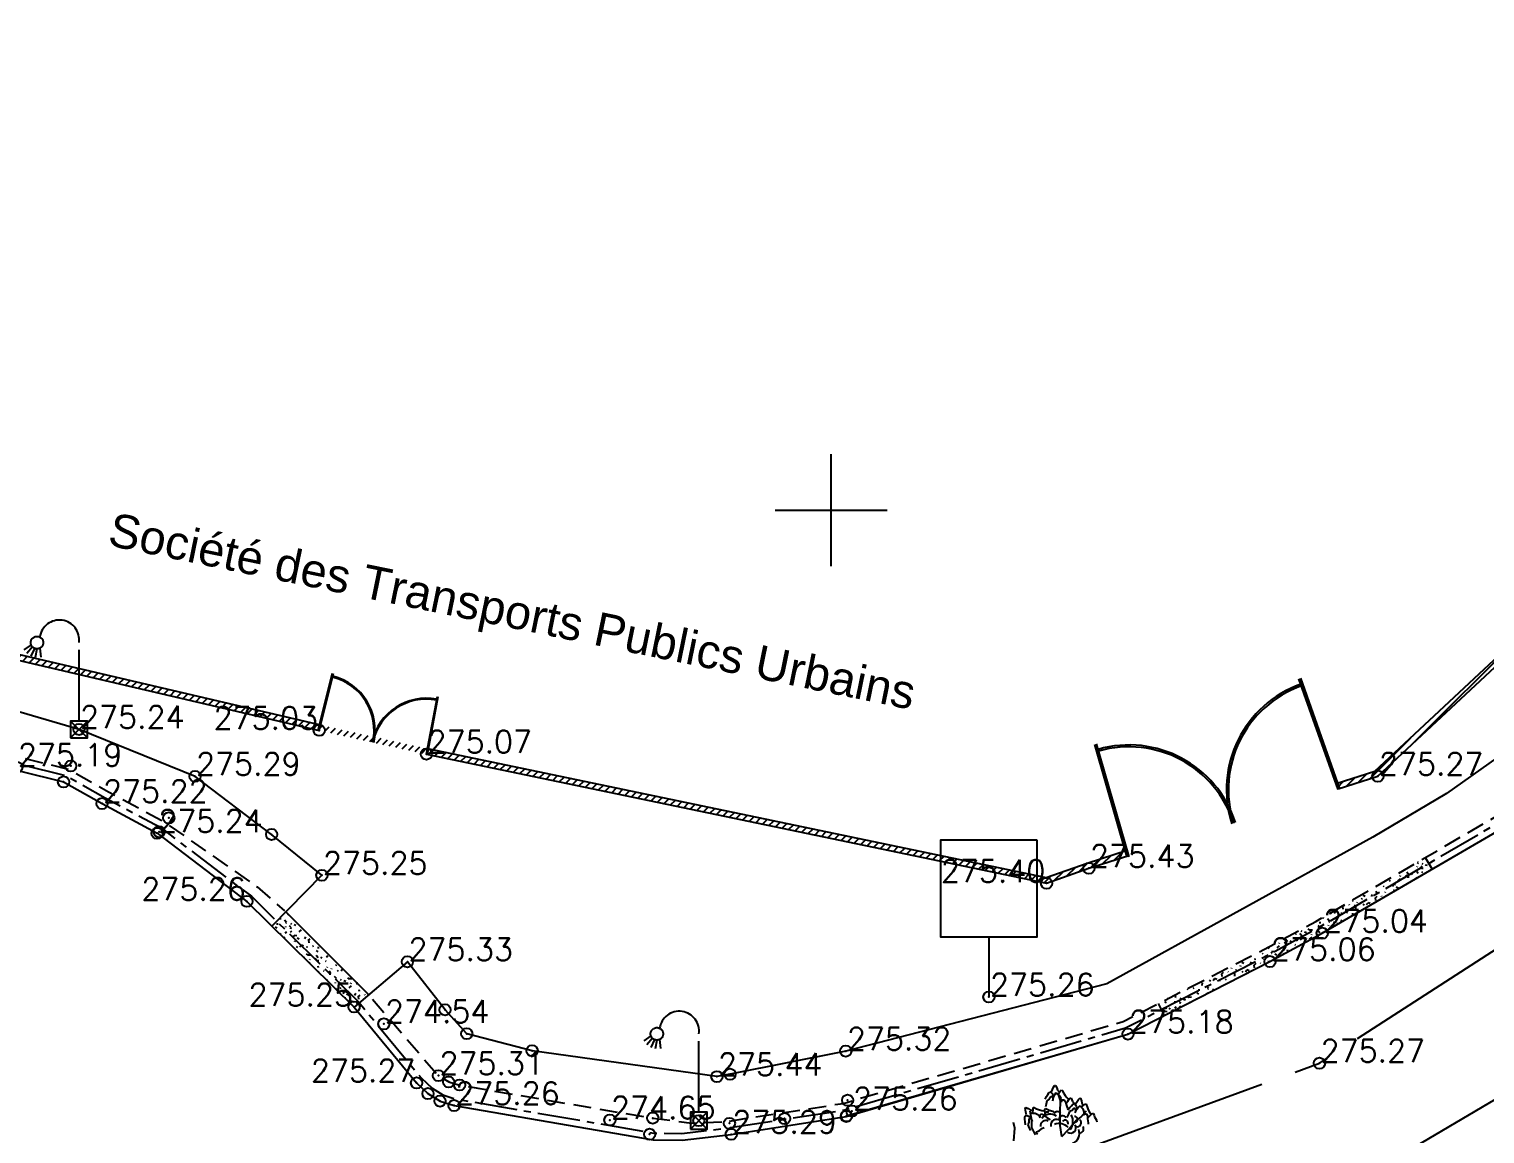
# Model space of a CAD drawing. Header units: millimetres. Extents: x 524954 to 526204, y 9523489 to 9524010.
# Drawn here: x 525464.2 to 525529.2, y 9523672.2 to 9523721.5 of the extents above; entities that cross this region are included whole.
import ezdxf
from ezdxf.enums import TextEntityAlignment as Align

# ---------------------------------------------------------------- set-up
doc = ezdxf.new("R2010")
doc.units = ezdxf.units.MM
doc.header["$PDMODE"] = 32
doc.header["$PDSIZE"] = 0.5
for name, pattern in [('ACAD_ISO12W100', [21, 12, -3, 0, -3, 0, -3]), ('AXES2', [28.575, 19.05, -3.175, 3.175, -3.175]), ('CACHE2', [4.7625, 3.175, -1.5875])]:
    doc.linetypes.add(name, pattern=pattern)
for name, color, linetype in [('Arbre', 34, 'ACAD_ISO12W100'), ('Axe_Route_Existante', 1, 'AXES2'), ('Bord_Route_Existante', 6, 'Continuous'), ('Caniveau', 5, 'CACHE2'), ('Carroyage(2)', 7, 'Continuous'), ('Cloture', 7, 'Continuous'), ('Murs', 1, 'Continuous'), ('Réseau_Electrique', 1, 'CACHE2'), ('Signalisation', 7, 'Continuous'), ('TopoAlt', 3, 'Continuous'), ('TOPOJIS', 7, 'Continuous'), ('Toponomie', 7, 'CACHE2')]:
    doc.layers.add(name, color=color, linetype=linetype)
doc.layers.add('Bord_Route_Existante_POLY3D', color=6, linetype='Continuous', plot=False)
doc.layers.add('Trottoir', color=7, linetype='Continuous', true_color=0xff6666)
doc.styles.add('Simplex 1.0', font='Simplex.shx', dxfattribs={"width": 0.99, "height": 1})
doc.styles.get("Standard").update_dxf_attribs({"font": 'arial.ttf'})
pattern_1 = [(124.29004622, (1.014315, 0.277555), (-15.293218087377, 22.30173716473923), [0.0905085, -31.69392165]), (176.565051177, (0.2734, 1.4903), (-1.448888739435, -0.388228567652), [0.094695, -4.64872149026]), (121.927513064, (0.17885, 1.496014), (-10.8425263371845, 17.28263934204195), [0.10269, -35.95975584045]), (126.250505507, (0.631744, 0.169275), (-4.8389203171242, 6.4679865618761), [0.1297425, -28.8400693737]), (43.4429286244, (0.21172, 0.96068), (13.6084047277852, 12.96384668075138), [0.11664, -40.82539219185]), (98.6598082541, (0.22912, 0.84592), (-0.3882285676543, 1.448888739434), [0.11607, -13.4670077072]), (43.0724869359, (0.83904, 1.70824), (16.1179536390994, 15.18919255559585), [0.0726255, -25.4273745]), (84.4439547804, (1.2538, 0.40807), (0.2842030364745, 4.7348947859612), [0.07305, -12.74295561798]), (137.905242923, (1.256676, 0.479656), (-4.0624631818282, 3.57020908299136), [0.086475, -30.28621009695]), (150, (1.2926, 0.6264), (-1.44888873943, -0.38822856765), [0.0544155, -2.06690484356]), (171.250505507, (1.131025, 1.543215), (-25.89981980446587, 3.93056409362894), [0.116805, -40.85269585125]), (60, (0.9734, 1.4876), (-0.38822856765, 1.44888873943), [0.084633, -2.03668734356]), (63.3664606634, (1.04099, 1.2846), (7.0363926348268, 14.3087098890701), [0.05142, -18.0109718682]), (49.6951535312, (1.11781, 1.03094), (11.7712874207194, 14.02450685250895), [0.067575, -23.6495074512]), (143.290163192, (0.422714, 1.609965), (-7.7366977959753, 5.69152942658283), [0.06918, -36.2419753107]), (87.2553283749, (0.785944, 0.848996), (1.60119268767716, 34.5931522410971), [0.11217, -39.2610442452]), (130.346175942, (0.79134, 0.96101), (-2.2253458747472, 2.50954891121583), [0.08988, -31.4458140624]), (130.016893478, (1.06139, 0.69732), (-2.2253458747352, 2.5095489112154), [0.13194, -24.6974780358]), (56.1859251657, (1.03597, 0.65945), (1.060660171784, 1.837117307093), [0.045405, -15.89981371905]), (78.434948823, (1.0232, 0.49226), (-0.388228567653, 1.448888739434), [0.0286695, -3.32543246625]), (146.185925166, (0.63713, 0.44636), (-1.8371173070985, 1.0606601717743), [0.090855, -15.85436371905]), (174.44395478, (0.67993, 0.61705), (-4.7348947859592, 0.2842030365075), [0.073053, -12.74295261798]), (34.7988763545, (0.392334, 0.69927), (14.38486186310108, 10.06606920187948), [0.050085, -39.8059057668]), (131.565051177, (0.5082, 1.0268), (-1.837117307086, 1.060660171782), [0.0286695, -3.32543246625]), (60, (0.6443, 1.196), (-0.38822856765, 1.44888873943), [0.0362775, -2.08504284356]), (71.309932474, (0.8487, 1.12684), (0.672431604126, 3.28600604652), [0.0308685, -5.3774584132]), (146.185925166, (0.60991, 1.45669), (-1.8371173070985, 1.0606601717743), [0.045465, -15.89975371905]), (15, (0.216, 1.2225), (-0.38822856765, 1.44888873943), [0.075, -1.425]), (161.309932474, (0.03296, 0.1739), (-3.28600604652, 0.672431604126), [0.092355, -5.3159719132]), (158.130102354, (-0.01632, 0.7048), (-5.123123353604, 1.73309177592), [0.106836, -7.393164]), (51.3843518158, (-0.178414, 0.66585), (4.63086925477394, 5.8995804889095), [0.1008255, -35.3004456636]), (151.73570459, (-0.18076, 0.988105), (-29.0056483458238, 15.52167400838734), [0.099864, -34.91798859]), (40.7099537808, (-0.21255, 1.33803), (2.5095489112126, 2.2253458747396), [0.13764, -44.81233219125]), (142.405356631, (0.18647, 0.29455), (-19.53585877371486, 14.9532679362278), [0.0915, -32.0099018385]), (60, (0.2564, 0.0833), (-0.38822856765, 1.44888873943), [0.0423165, -2.07900384355]), (168.434948823, (0.15775, 0.6497), (-1.448888739433, -0.388228567656), [0.0381525, -3.31594946625]), (182.471192291, (0.30467, 0.29967), (-7.632672264823, -0.492254098855), [0.11832, -13.71099668593]), (60, (0.0374, 1.0194), (-0.38822856765, 1.44888873943), [0.1060665, -2.01525384356])]

# ---------------------------------------------------------------- blocks, each defined once
blk = doc.blocks.new('TCPOINT M')
at = {"color": 0}
blk.add_point((0, 0), dxfattribs=at)
at = {"layer": 'TopoAlt', "style": 'Simplex 1.0', "width": 0.99}
blk.add_attdef('ALT', (0.15, 0.15), '', height=1, dxfattribs=at)
blk = doc.blocks.new('l006')
at = {"color": 0, "linetype": 'Continuous'}
for p, q in [((-0.374983, 0.374983), (0.374983, -0.374983)), ((0.374983, 0.374983), (-0.374983, -0.374983))]:
    blk.add_line(p, q, dxfattribs=at)
at = {"color": 0}
for points in [[(-2.13811, 3.780655), (-2.462092, 3.556373)], [(-2.076053, 3.680811), (-2.327604, 3.38372)], [(-1.982361, 3.616916), (-2.1506, 3.266515)], [(-1.881771, 3.595557), (-1.952051, 3.211468)], [(-1.751571, 3.624204), (-1.711147, 3.227417)], [(0, 0.374983), (0, 3.874983)]]:
    blk.add_lwpolyline(points, dxfattribs=at)
at = {"color": 0, "linetype": 'Continuous'}
blk.add_lwpolyline([(-0.374983, -0.374983), (0.374983, -0.374983), (0.374983, 0.374983), (-0.374983, 0.374983)], close=True, dxfattribs=at)
at = {"color": 0}
blk.add_circle((-1.875, 3.874983), 0.279508, dxfattribs=at)
blk.add_arc((-0.875, 3.999983), 0.883883, 351.869898, 171.869898, dxfattribs=at)
blk = doc.blocks.new('v088')
at = {"color": 3, "linetype": 'Continuous'}
for p, q in [((-0.024, 12.318), (0.016, 12.396)), ((0.016, 12.396), (0.055, 12.4)), ((0.055, 12.4), (0.118, 12.291)), ((-0.403, 11.78), (-0.344, 11.901)), ((-0.32, 11.714), (-0.357, 11.558)), ((-0.344, 11.901), (-0.283, 11.991)), ((-0.217, 11.788), (-0.32, 11.714)), ((-0.283, 11.991), (-0.243, 12.069)), ((-0.243, 12.069), (-0.188, 12.111)), ((-0.162, 11.869), (-0.217, 11.788)), ((-0.188, 12.111), (-0.15, 12.099)), ((-0.112, 11.918), (-0.162, 11.869)), ((-0.15, 12.099), (-0.092, 12.035)), ((-0.118, 12.113), (-0.069, 12.224)), ((-0.054, 11.839), (-0.112, 11.918)), ((-0.092, 12.035), (-0.054, 11.98)), ((-0.069, 12.224), (-0.024, 12.318)), ((-0.066, 11.715), (-0.025, 11.872)), ((-0.054, 11.98), (-0.022, 11.919)), ((-0.025, 11.872), (0.032, 11.984)), ((0.032, 11.984), (0.092, 12.078)), ((0.092, 12.078), (0.144, 12.013)), ((0.118, 12.291), (0.152, 12.195)), ((0.144, 12.013), (0.24, 11.942)), ((0.152, 12.195), (0.207, 12.131)), ((0.175, 12.015), (0.272, 12.144)), ((0.24, 11.942), (0.305, 11.825)), ((0.272, 12.144), (0.324, 12.197)), ((0.305, 11.825), (0.32, 11.765)), ((0.32, 11.765), (0.311, 11.65)), ((0.324, 12.197), (0.356, 12.175)), ((0.334, 11.69), (0.378, 11.749)), ((0.356, 12.175), (0.415, 12.069)), ((0.378, 11.749), (0.45, 11.762)), ((0.415, 12.069), (0.484, 11.953)), ((0.45, 11.762), (0.511, 11.664)), ((0.484, 11.953), (0.56, 11.862)), ((0.56, 11.862), (0.63, 11.801)), ((0.608, 11.694), (0.653, 11.766)), ((0.653, 11.766), (0.699, 11.829)), ((0.699, 11.829), (0.754, 11.828)), ((0.754, 11.828), (0.796, 11.754)), ((0.796, 11.754), (0.824, 11.689)), ((1.027, 11.683), (1.089, 11.768)), ((1.089, 11.768), (1.142, 11.837)), ((1.142, 11.837), (1.181, 11.833)), ((1.181, 11.833), (1.223, 11.714)), ((1.223, 11.714), (1.239, 11.614)), ((-1.299, 11.392), (-1.27, 11.417)), ((-1.285, 11.305), (-1.299, 11.392)), ((-1.297, 11.041), (-1.259, 11.053)), ((-1.266, 11.203), (-1.285, 11.305)), ((-1.27, 11.417), (-1.154, 11.366)), ((-1.241, 11.084), (-1.266, 11.203)), ((-1.259, 11.053), (-1.174, 11.037)), ((-1.154, 11.366), (-1.07, 11.309)), ((-1.07, 11.309), (-0.988, 11.29)), ((-1.05, 11.179), (-0.971, 11.157)), ((-1.044, 11.067), (-1.05, 11.179)), ((-1.024, 10.943), (-1.044, 11.067)), ((-0.971, 11.157), (-0.851, 11.155)), ((-0.947, 11.176), (-0.943, 11.337)), ((-0.943, 11.337), (-0.932, 11.411)), ((-0.932, 11.411), (-0.894, 11.412)), ((-0.894, 11.412), (-0.784, 11.361)), ((-0.851, 11.155), (-0.73, 11.098)), ((-0.784, 11.361), (-0.66, 11.307)), ((-0.73, 11.098), (-0.682, 11.059)), ((-0.682, 11.059), (-0.622, 10.96)), ((-0.66, 11.307), (-0.544, 11.278)), ((-0.626, 11.08), (-0.576, 11.133)), ((-0.626, 11.006), (-0.626, 11.08)), ((-0.576, 11.133), (-0.468, 11.09)), ((-0.544, 11.278), (-0.452, 11.27)), ((-0.468, 11.09), (-0.384, 11.005)), ((-0.413, 11.333), (-0.367, 11.365)), ((-0.413, 11.254), (-0.413, 11.333)), ((-0.408, 11.17), (-0.413, 11.254)), ((-0.41, 11.061), (-0.408, 11.17)), ((-0.357, 11.558), (-0.382, 11.444)), ((-0.367, 11.365), (-0.29, 11.329)), ((-0.29, 11.329), (-0.229, 11.292)), ((-0.229, 11.292), (-0.065, 11.254)), ((-0.065, 11.254), (0.001, 11.223)), ((0.511, 11.664), (0.53, 11.547)), ((0.53, 11.547), (0.565, 11.463)), ((0.542, 11.608), (0.608, 11.694)), ((0.565, 11.463), (0.596, 11.383)), ((0.619, 11.083), (0.573, 10.975)), ((0.596, 11.383), (0.609, 11.315)), ((0.615, 11.31), (0.696, 11.418)), ((0.685, 11.229), (0.619, 11.083)), ((0.8, 11.283), (0.685, 11.229)), ((0.696, 11.418), (0.773, 11.494)), ((0.773, 11.494), (0.827, 11.564)), ((0.869, 11.352), (0.8, 11.283)), ((0.824, 11.689), (0.934, 11.561)), ((0.827, 11.564), (0.889, 11.595)), ((0.927, 11.391), (0.869, 11.352)), ((0.889, 11.595), (0.923, 11.575)), ((0.923, 11.575), (0.969, 11.502)), ((0.969, 11.302), (0.927, 11.391)), ((0.934, 11.561), (0.97, 11.497)), ((0.935, 11.183), (1.004, 11.329)), ((0.958, 11.583), (1.027, 11.683)), ((0.969, 11.502), (0.996, 11.441)), ((0.996, 11.441), (1.016, 11.375)), ((1.004, 11.329), (1.081, 11.429)), ((1.081, 11.429), (1.158, 11.51)), ((1.158, 11.51), (1.196, 11.437)), ((1.196, 11.437), (1.277, 11.348)), ((1.227, 11.433), (1.346, 11.541)), ((1.239, 11.614), (1.281, 11.541)), ((1.277, 11.348), (1.319, 11.221)), ((1.323, 11.16), (1.292, 11.048)), ((1.319, 11.221), (1.323, 11.16)), ((1.323, 11.083), (1.377, 11.133)), ((1.346, 11.541), (1.408, 11.583)), ((1.377, 11.133), (1.45, 11.133)), ((1.408, 11.583), (1.435, 11.556)), ((1.435, 11.556), (1.473, 11.441)), ((1.45, 11.133), (1.492, 11.025)), ((1.473, 11.441), (1.519, 11.314)), ((1.519, 11.314), (1.577, 11.21)), ((1.577, 11.21), (1.635, 11.137)), ((1.592, 11.037), (1.65, 11.098)), ((1.65, 11.098), (1.708, 11.152)), ((1.708, 11.152), (1.762, 11.141)), ((1.762, 11.141), (1.789, 11.06)), ((1.789, 11.06), (1.804, 10.991)), ((-1.317, 10.975), (-1.297, 11.041)), ((-1.303, 10.889), (-1.317, 10.975)), ((-1.3, 10.78), (-1.303, 10.889)), ((-1.277, 10.647), (-1.3, 10.78)), ((-1.174, 11.037), (-1.111, 11.014)), ((-1.131, 10.763), (-1.171, 10.642)), ((-1.171, 10.642), (-1.109, 10.494)), ((-1.122, 10.929), (-1.134, 10.861)), ((-1.134, 10.861), (-1.131, 10.763)), ((-1.029, 10.899), (-1.122, 10.929)), ((-1.111, 11.014), (-1.05, 10.983)), ((-1.109, 10.494), (-1.063, 10.387)), ((-0.966, 10.792), (-1.024, 10.943)), ((-0.648, 10.385), (-0.514, 10.488)), ((-0.514, 10.488), (-0.448, 10.519)), ((-0.384, 11.005), (-0.307, 10.958)), ((-0.307, 10.958), (-0.234, 10.911)), ((-0.234, 10.911), (-0.184, 10.864)), ((1.492, 11.025), (1.489, 10.906)), ((1.489, 10.906), (1.508, 10.818)), ((1.508, 10.818), (1.523, 10.733)), ((1.512, 10.964), (1.592, 11.037)), ((1.523, 10.733), (1.523, 10.664)), ((1.804, 10.991), (1.889, 10.844)), ((1.889, 10.844), (1.912, 10.775)), ((-0.796, 10.268), (-0.791, 10.323)), ((-0.735, 10.218), (-0.796, 10.268)), ((-0.791, 10.323), (-0.715, 10.36)), ((-0.715, 10.36), (-0.648, 10.385))]:
    blk.add_line(p, q, dxfattribs=at)
at = {"linetype": 'Continuous'}
for p, q in [((0.29, 11.722), (0.197, 12)), ((0.27, 11.193), (0.29, 11.722)), ((-0.991, 10.831), (-1.069, 11.252)), ((0.269, 10.614), (0.27, 11.193)), ((1.188, 10.988), (1.437, 11.261)), ((-1.749, 10.491), (-1.817, 10.751)), ((-1.806, 9.931), (-1.749, 10.491)), ((-0.991, 10.52), (-0.991, 10.831)), ((-0.835, 10.2), (-0.991, 10.52)), ((0.345, 10.122), (0.269, 10.614)), ((0.336, 10.112), (0.634, 10.429)), ((0.634, 10.429), (0.968, 10.816)), ((0.968, 10.816), (1.188, 10.988))]:
    blk.add_line(p, q, dxfattribs=at)
at = {"color": 3, "linetype": 'Continuous'}
for centre, major_axis, start_param, end_param in [((-0.176, 10.651), (0.33, 0.33), 0.12682, 1.733702), ((-0.3, 11.072), (0.0964, 0.0964), 0.254619, 2.377018), ((0.15, 11.024), (0.145, 0.145), 6.263619, 7.998733), ((0.383, 10.87), (-0.125, 0.125), 4.396235, 7.060094), ((0.275, 10.786), (0.4, 0.4), 4.836335, 6.022049), ((-0.376, 10.6), (0.164, 0.164), 0.282297, 2.520721), ((0.091, 10.641), (0.174, 0.174), 6.236163, 8.918901), ((0.223, 10.132), (-0.4, 0.4), 4.689978, 5.875693), ((0.483, 10.705), (-0.099, 0.099), 3.680741, 6.394318), ((0.728, 10.517), (-0.174, 0.174), 1.793126, 4.475865), ((0.662, 10.258), (-0.33, 0.33), 2.69514, 4.302022), ((0.899, 10.876), (0.099, 0.099), 4.31771, 7.031286), ((1.029, 10.733), (-0.125, 0.125), 2.081137, 4.744996), ((1.111, 10.467), (-0.145, 0.145), 2.713295, 4.448408)]:
    blk.add_ellipse(centre, major_axis=major_axis, ratio=1, start_param=start_param, end_param=end_param, dxfattribs=at)

msp = doc.modelspace()

# ---------------------------------------------------------------- hatches: boundary and pattern name
at = {"layer": 'Caniveau', "linetype": 'ByBlock', "ltscale": 0.25}
h = msp.add_hatch(dxfattribs=at)
h.set_pattern_fill('HAIE', color=256, scale=1.5, angle=15, style=0)
h.set_pattern_definition(pattern_1)
h.paths.add_polyline_path([(525526.686, 9523684.234), (525526.535, 9523684.493), (525521.641, 9523681.64), (525519.321, 9523680.384), (525514.602, 9523677.973), (525514.739, 9523677.706), (525519.461, 9523680.118), (525521.788, 9523681.379)])
h = msp.add_hatch(dxfattribs=at)
h.set_pattern_fill('HAIE', color=256, scale=1.5, angle=15, style=0)
h.set_pattern_definition(pattern_1)
h.paths.add_polyline_path([(525526.837, 9523683.975), (525526.686, 9523684.234), (525521.788, 9523681.379), (525519.461, 9523680.118), (525514.739, 9523677.706), (525514.875, 9523677.439), (525519.6, 9523679.853), (525521.935, 9523681.117)])
at = {"layer": 'Caniveau', "ltscale": 0.25}
h = msp.add_hatch(dxfattribs=at)
h.set_pattern_fill('HAIE', color=256, scale=1.5, angle=15, style=0)
h.set_pattern_definition(pattern_1)
h.paths.add_polyline_path([(525475.65, 9523682.065), (525475.243, 9523681.653), (525478.932, 9523678.017), (525479.349, 9523678.371), (525479.315, 9523678.409)])
h = msp.add_hatch(dxfattribs=at)
h.set_pattern_fill('HAIE', color=256, scale=1.5, angle=15, style=0)
h.set_pattern_definition(pattern_1)
h.paths.add_polyline_path([(525475.243, 9523681.653), (525475.032, 9523681.439), (525478.703, 9523677.822), (525478.931, 9523678.016), (525478.924, 9523678.025)])
at = {"layer": 'Murs'}
h = msp.add_hatch(dxfattribs=at)
h.set_pattern_fill('_U', color=256, scale=0.25, angle=45, style=0, pattern_type=0)
h.set_pattern_definition([(45, (0, 0), (-0.1767766952966, 0.1767766952966), [])])
h.paths.add_polyline_path([(525522.555, 9523687.796), (525522.639, 9523687.56), (525524.417, 9523688.127), (525534.444, 9523697.48), (525538.88, 9523701.582), (525556.931, 9523721.969), (525565.292, 9523745.035), (525568.286, 9523770.89), (525545.427, 9523933.532), (525528.838, 9523924.181), (525528.961, 9523923.963), (525545.231, 9523933.134), (525568.034, 9523770.886), (525565.047, 9523745.093), (525556.712, 9523722.099), (525538.701, 9523701.757), (525534.274, 9523697.663), (525524.287, 9523688.348)])
edge = h.paths.add_edge_path()
edge.add_arc((525513.309, 9523684.532), 4.988, 18.27959, 21.15321)
edge.add_line((525517.961, 9523686.332), (525517.818, 9523686.286))
edge.add_arc((525522.648, 9523687.534), 4.988, 194.48489, 197.35804)
edge.add_line((525517.887, 9523686.046), (525518.045, 9523686.096))
h.paths.add_polyline_path([(525458.446, 9523694.792), (525458.399, 9523694.546), (525477.143, 9523690.173), (525481.933, 9523689.115), (525509.622, 9523683.346), (525511.515, 9523684.015), (525513.294, 9523684.582), (525513.225, 9523684.822), (525511.436, 9523684.252), (525509.605, 9523683.605), (525481.985, 9523689.36), (525477.198, 9523690.416), (525458.455, 9523694.789)])
h.paths.add_polyline_path([(525447.773, 9523696.954), (525447.834, 9523697.197), (525447.731, 9523697.22), (525442.338, 9523698.118), (525447.975, 9523746.854), (525452.972, 9523788.945), (525457.062, 9523821.504), (525456.814, 9523821.536), (525452.724, 9523788.976), (525447.727, 9523746.883), (525442.062, 9523697.91), (525447.683, 9523696.975)])

# ---------------------------------------------------------------- linework, layer by layer
at = {"layer": 'Axe_Route_Existante', "ltscale": 0.5, "flags": 128}
msp.add_lwpolyline([(524973.101, 9523802.49), (525007.26, 9523792.779), (525027.54, 9523787.364), (525056.127, 9523779.755), (525082.674, 9523773.102), (525107.546, 9523770.048), (525120.684, 9523770.139), (525151.777, 9523772.648), (525176.899, 9523773.894), (525199.324, 9523771.095), (525218.337, 9523765.264), (525227.192, 9523761.534), (525233.843, 9523758.094), (525246.468, 9523751.167), (525256.506, 9523745.531), (525267.014, 9523739.694), (525277.691, 9523733.704), (525288.849, 9523727.299), (525294.632, 9523724.022), (525301.927, 9523719.966), (525310.691, 9523715.333), (525328.32, 9523705.784), (525328.32, 9523705.784), (525337.316, 9523700.691), (525351.138, 9523692.703), (525363.696, 9523685.45), (525368.801, 9523682.627), (525375.475, 9523679.109), (525390.225, 9523670.468), (525400.9, 9523665.019), (525419.619, 9523658.456), (525435.368, 9523656.046), (525454.334, 9523656.625), (525476.288, 9523660.734), (525488.784, 9523664.768), (525501.859, 9523668.012), (525521.809, 9523675.315), (525541.116, 9523687.802), (525552.62, 9523697.708), (525562.351, 9523710.18), (525568.681, 9523722.572), (525575.059, 9523738.704), (525576.995, 9523751.051), (525577.798, 9523776.069), (525576.166, 9523799.52), (525574.181, 9523815.429), (525572.049, 9523834.204), (525569.92, 9523851.041), (525567.326, 9523868.19), (525565.579, 9523885.379), (525563.689, 9523903.219), (525561.356, 9523920.701), (525558.839, 9523938.161)], dxfattribs=at)
at = {"layer": 'Bord_Route_Existante', "flags": 128}
for points in [[(525461.112, 9523651.402), (525467.945, 9523652.385), (525485.241, 9523656.239), (525502.427, 9523662.393), (525506.854, 9523663.715), (525511.177, 9523665.194), (525516.213, 9523667.068), (525523.714, 9523670.191), (525544.56, 9523682.495), (525557.283, 9523693.066), (525562.756, 9523698.579), (525563.474, 9523699.322), (525564.289, 9523700.021), (525565.163, 9523700.512), (525583.855, 9523708.657), (525595.969, 9523713.769), (525607.517, 9523716.556), (525607.517, 9523716.556), (525607.517, 9523716.556), (525613.848, 9523717.664)], [(525461.814, 9523688.848), (525465.727, 9523687.872), (525467.444, 9523686.906), (525469.904, 9523685.578), (525473.917, 9523682.538), (525478.703, 9523677.822), (525481.489, 9523674.435), (525481.999, 9523673.959), (525482.538, 9523673.622), (525483.167, 9523673.424), (525492.057, 9523671.897), (525493.354, 9523671.876), (525495.542, 9523672.138), (525500.68, 9523672.935), (525513.26, 9523676.613), (525519.6, 9523679.853), (525521.935, 9523681.117), (525530.188, 9523685.928), (525538.331, 9523691.568), (525543.678, 9523696.619), (525549.938, 9523703.91)]]:
    msp.add_lwpolyline(points, dxfattribs=at)
at = {"layer": 'Bord_Route_Existante_POLY3D'}
for points in [[(525461.112, 9523651.402, 275.48), (525467.945, 9523652.385, 275.63), (525485.241, 9523656.239, 275.51), (525502.427, 9523662.393, 275.42), (525503.35, 9523662.636, 275.42), (525506.854, 9523663.715, 275.41), (525511.177, 9523665.194, 275.45), (525516.213, 9523667.068, 275.49), (525523.714, 9523670.191, 275.53), (525544.56, 9523682.495, 275.6), (525557.283, 9523693.066, 275.67), (525562.756, 9523698.579, 275.68), (525563.474, 9523699.322, 275.68), (525564.289, 9523700.021, 275.65), (525565.163, 9523700.512, 275.68), (525583.855, 9523708.657, 275.97), (525595.969, 9523713.769, 276.16), (525596.026, 9523713.77, 276.156), (525607.517, 9523716.556, 276.305), (525613.768, 9523717.584, 276.565), (525613.848, 9523717.664, 276.56)], [(525461.814, 9523688.848, 275.18), (525465.727, 9523687.872, 275.24), (525467.444, 9523686.906, 275.22), (525469.904, 9523685.578, 275.24), (525473.917, 9523682.538, 275.26), (525478.703, 9523677.822, 275.25), (525481.489, 9523674.435, 275.27), (525481.999, 9523673.959, 275.27), (525482.538, 9523673.622, 275.26), (525483.167, 9523673.424, 275.26), (525492.057, 9523671.897, 275.28), (525493.354, 9523671.876, 275.27), (525495.542, 9523672.138, 275.29), (525500.68, 9523672.935, 275.24), (525500.695, 9523672.957, 275.24), (525513.26, 9523676.613, 275.18), (525519.6, 9523679.853, 275.06), (525521.935, 9523681.117, 275.04), (525530.188, 9523685.928, 275.03)]]:
    msp.add_polyline3d(points, dxfattribs=at)
at = {"layer": 'Caniveau', "ltscale": 0.25, "flags": 128}
for points in [[(525495.461, 9523672.733), (525500.549, 9523673.522), (525513.038, 9523677.173), (525519.321, 9523680.384), (525521.641, 9523681.64), (525529.865, 9523686.434), (525537.952, 9523692.035), (525541.189, 9523695.093)], [(525458.222, 9523690.29), (525461.927, 9523689.438), (525465.951, 9523688.435), (525467.734, 9523687.431), (525470.229, 9523686.084), (525474.372, 9523683.183), (525474.372, 9523683.183), (525475.591, 9523682.123)], [(525526.535, 9523684.493), (525526.837, 9523683.975)], [(525479.517, 9523678.176), (525482.465, 9523674.758), (525482.925, 9523674.475), (525483.413, 9523674.339), (525492.038, 9523672.863), (525493.778, 9523672.644), (525495.126, 9523672.693)], [(525514.602, 9523677.973), (525514.875, 9523677.439)]]:
    msp.add_lwpolyline(points, dxfattribs=at)
at = {"layer": 'Caniveau', "color": 4, "linetype": 'AXES2', "ltscale": 0.1, "flags": 128}
for points in [[(525495.486, 9523672.434), (525495.502, 9523672.436), (525500.615, 9523673.228), (525513.149, 9523676.893), (525519.461, 9523680.118), (525521.788, 9523681.379), (525530.027, 9523686.181), (525538.142, 9523691.801), (525541.507, 9523694.981)], [(525458.323, 9523689.881), (525461.87, 9523689.143), (525465.839, 9523688.154), (525467.589, 9523687.168), (525470.067, 9523685.831), (525474.113, 9523682.765), (525478.924, 9523678.025), (525481.708, 9523674.641), (525482.183, 9523674.198), (525482.665, 9523673.897), (525483.238, 9523673.716), (525492.085, 9523672.197), (525493.338, 9523672.176), (525495.172, 9523672.396)]]:
    msp.add_lwpolyline(points, dxfattribs=at)
at = {"layer": 'Caniveau', "linetype": 'ByBlock', "ltscale": 0.25, "flags": 128}
msp.add_lwpolyline([(525475.65, 9523682.065), (525479.315, 9523678.409), (525479.349, 9523678.371)], dxfattribs=at)
at = {"layer": 'Carroyage(2)'}
for p, q in [((525500, 9523697.5), (525500, 9523702.5)), ((525497.5, 9523700), (525502.5, 9523700))]:
    msp.add_line(p, q, dxfattribs=at)
at = {"layer": 'Cloture', "flags": 128}
for points in [[(525522.555, 9523687.796), (525524.287, 9523688.348), (525534.274, 9523697.663), (525538.701, 9523701.757), (525556.712, 9523722.099), (525565.047, 9523745.093), (525568.034, 9523770.886), (525545.231, 9523933.134), (525528.961, 9523923.963)], [(525522.639, 9523687.56), (525524.417, 9523688.127), (525534.444, 9523697.48), (525538.88, 9523701.582), (525538.88, 9523701.582), (525556.931, 9523721.969), (525565.292, 9523745.035), (525568.286, 9523770.89), (525568.286, 9523770.89), (525568.286, 9523770.89), (525545.427, 9523933.532), (525545.427, 9523933.532), (525545.427, 9523933.532), (525545.427, 9523933.532), (525545.427, 9523933.532), (525528.838, 9523924.181)], [(525458.399, 9523694.546), (525477.143, 9523690.173)], [(525458.446, 9523694.792), (525458.455, 9523694.789), (525477.198, 9523690.416), (525477.204, 9523690.415)], [(525477.103, 9523690.183), (525477.744, 9523692.726)], [(525477.143, 9523690.173), (525477.784, 9523692.716)], [(525522.648, 9523687.534), (525520.895, 9523692.478)], [(525522.727, 9523687.562), (525520.974, 9523692.505)], [(525481.933, 9523689.115), (525482.422, 9523691.692)], [(525481.974, 9523689.107), (525482.463, 9523691.684)], [(525481.979, 9523689.361), (525481.985, 9523689.36), (525509.605, 9523683.605), (525511.436, 9523684.252), (525513.225, 9523684.822)], [(525513.229, 9523684.509), (525511.772, 9523689.548)], [(525513.309, 9523684.532), (525511.853, 9523689.571)], [(525481.933, 9523689.115), (525509.622, 9523683.346), (525511.515, 9523684.015), (525513.294, 9523684.582)]]:
    msp.add_lwpolyline(points, dxfattribs=at)
at = {"layer": 'Cloture'}
for centre, radius, start, end in [((525477.143, 9523690.173), 2.452, 347.54961, 75.84716), ((525477.143, 9523690.173), 2.494, 347.54961, 75.84716), ((525522.648, 9523687.534), 4.988, 109.52363, 197.82117), ((525522.648, 9523687.534), 4.905, 109.52363, 197.82117), ((525481.933, 9523689.115), 2.494, 79.25207, 167.54961), ((525481.933, 9523689.115), 2.452, 79.25207, 167.54961), ((525513.309, 9523684.532), 4.988, 17.82117, 106.11872), ((525513.309, 9523684.532), 4.905, 17.82117, 106.11872)]:
    msp.add_arc(centre, radius, start, end, dxfattribs=at)
at = {"layer": 'Signalisation', "color": 0, "linetype": 'Continuous'}
msp.add_line((525507.05, 9523680.96, 276.68), (525507.05, 9523678.27, 276.68), dxfattribs=at)
at = {"layer": 'Signalisation', "color": 0, "elevation": 276.68}
msp.add_lwpolyline([(525509.207, 9523685.275), (525504.892, 9523685.275), (525504.892, 9523680.96), (525509.207, 9523680.96)], close=True, dxfattribs=at)
at = {"layer": 'Trottoir', "elevation": 278.23, "flags": 128}
msp.add_lwpolyline([(525562.168, 9523832.111), (525564.762, 9523813.797), (525566.887, 9523798.51), (525570.073, 9523771.209), (525570.727, 9523763.481), (525570.356, 9523755.971), (525568.606, 9523744.671), (525561.904, 9523726.552), (525559.371, 9523721.211), (525555.234, 9523715.104), (525546.638, 9523704.436), (525536.473, 9523693.73), (525527.478, 9523687.348), (525524.189, 9523685.405), (525512.311, 9523678.861), (525500.657, 9523675.853)], dxfattribs=at)
at = {"layer": 'Trottoir', "flags": 128}
for points in [[(525466.417, 9523690.216), (525458.68, 9523692.48), (525458.226, 9523690.288)], [(525477.262, 9523683.702), (525475.018, 9523685.527), (525471.597, 9523688.121), (525466.417, 9523690.216)], [(525477.262, 9523683.702), (525475.032, 9523681.439)], [(525481.081, 9523679.842), (525478.703, 9523677.822)], [(525500.657, 9523675.853), (525495.49, 9523674.82), (525494.903, 9523674.715), (525486.651, 9523675.869), (525483.734, 9523676.631), (525482.761, 9523677.697), (525481.081, 9523679.842)]]:
    msp.add_lwpolyline(points, dxfattribs=at)

# ---------------------------------------------------------------- block references
at = {"layer": 'Arbre'}
msp.add_blockref('v088', (525509.963, 9523661.922), dxfattribs=at)
at = {"layer": 'Réseau_Electrique'}
for p in [(525466.417, 9523690.216, 276.42), (525494.096, 9523672.749)]:
    msp.add_blockref('l006', p, dxfattribs=at)
at = {"layer": 'TOPOJIS'}
ref = msp.add_blockref('TCPOINT M', (525466.417, 9523690.216, 275.24), dxfattribs=at)
ref.add_attrib('ALT', '275.24', (525466.467, 9523690.266, 275.24), dxfattribs={"layer": 'TopoAlt', "height": 1, "style": 'Simplex 1.0', "width": 0.99})
ref = msp.add_blockref('TCPOINT M', (525477.143, 9523690.173, 275.03), dxfattribs=at)
ref.add_attrib('ALT', '275.03', dxfattribs={"layer": 'TopoAlt', "height": 1, "style": 'Simplex 1.0', "width": 0.99}).set_placement((525477.093, 9523690.223, 275.03), align=Align.RIGHT)
ref = msp.add_blockref('TCPOINT M', (525481.933, 9523689.115, 275.07), dxfattribs=at)
ref.add_attrib('ALT', '275.07', (525481.983, 9523689.165, 275.07), dxfattribs={"layer": 'TopoAlt', "height": 1, "style": 'Simplex 1.0', "width": 0.99})
ref = msp.add_blockref('TCPOINT M', (525463.637, 9523688.526, 275.19), dxfattribs=at)
ref.add_attrib('ALT', '275.19', (525463.687, 9523688.576, 275.19), dxfattribs={"layer": 'TopoAlt', "height": 1, "style": 'Simplex 1.0', "width": 0.99})
ref = msp.add_blockref('TCPOINT M', (525471.597, 9523688.121, 275.29), dxfattribs=at)
ref.add_attrib('ALT', '275.29', (525471.647, 9523688.171, 275.29), dxfattribs={"layer": 'TopoAlt', "height": 1, "style": 'Simplex 1.0', "width": 0.99})
ref = msp.add_blockref('TCPOINT M', (525524.417, 9523688.127, 275.27), dxfattribs=at)
ref.add_attrib('ALT', '275.27', (525524.467, 9523688.177, 275.27), dxfattribs={"layer": 'TopoAlt', "height": 1, "style": 'Simplex 1.0', "width": 0.99})
for p in [(525466.047, 9523688.584, 275.2), (525465.727, 9523687.872, 275.24), (525470.427, 9523686.265, 275.24), (525469.992, 9523685.646, 275.25), (525475.018, 9523685.527, 275.27), (525482.761, 9523677.697, 275.38), (525483.734, 9523676.631, 275.38), (525486.651, 9523675.869, 275.41), (525495.49, 9523674.82, 275.33), (525482.925, 9523674.475, 275.32), (525483.413, 9523674.339, 275.32), (525481.999, 9523673.959, 275.27), (525482.538, 9523673.622, 275.26), (525500.74, 9523673.662, 275.27), (525492.038, 9523672.863, 275.41), (525494.096, 9523672.749, 275.42), (525497.922, 9523672.841, 274.79), (525500.68, 9523672.935, 275.24), (525500.695, 9523672.957, 275.24), (525491.899, 9523672.143, 275.41), (525495.463, 9523672.63, 275.28)]:
    msp.add_blockref('TCPOINT M', p, dxfattribs=at)
ref = msp.add_blockref('TCPOINT M', (525467.444, 9523686.906, 275.22), dxfattribs=at)
ref.add_attrib('ALT', '275.22', (525467.494, 9523686.956, 275.22), dxfattribs={"layer": 'TopoAlt', "height": 1, "style": 'Simplex 1.0', "width": 0.99})
ref = msp.add_blockref('TCPOINT M', (525469.904, 9523685.578, 275.24), dxfattribs=at)
ref.add_attrib('ALT', '275.24', (525469.954, 9523685.628, 275.24), dxfattribs={"layer": 'TopoAlt', "height": 1, "style": 'Simplex 1.0', "width": 0.99})
ref = msp.add_blockref('TCPOINT M', (525477.262, 9523683.702, 275.25), dxfattribs=at)
ref.add_attrib('ALT', '275.25', (525477.312, 9523683.752, 275.25), dxfattribs={"layer": 'TopoAlt', "height": 1, "style": 'Simplex 1.0', "width": 0.99})
ref = msp.add_blockref('TCPOINT M', (525511.515, 9523684.015, 275.43), dxfattribs=at)
ref.add_attrib('ALT', '275.43', (525511.565, 9523684.065, 275.43), dxfattribs={"layer": 'TopoAlt', "height": 1, "style": 'Simplex 1.0', "width": 0.99})
ref = msp.add_blockref('TCPOINT M', (525509.622, 9523683.346, 275.4), dxfattribs=at)
ref.add_attrib('ALT', '275.40', dxfattribs={"layer": 'TopoAlt', "height": 1, "style": 'Simplex 1.0', "width": 0.99}).set_placement((525509.572, 9523683.396, 275.4), align=Align.RIGHT)
ref = msp.add_blockref('TCPOINT M', (525473.917, 9523682.538, 275.26), dxfattribs=at)
ref.add_attrib('ALT', '275.26', dxfattribs={"layer": 'TopoAlt', "height": 1, "style": 'Simplex 1.0', "width": 0.99}).set_placement((525473.867, 9523682.588, 275.26), align=Align.RIGHT)
ref = msp.add_blockref('TCPOINT M', (525521.935, 9523681.117, 275.04), dxfattribs=at)
ref.add_attrib('ALT', '275.04', (525521.985, 9523681.167, 275.04), dxfattribs={"layer": 'TopoAlt', "height": 1, "style": 'Simplex 1.0', "width": 0.99})
ref = msp.add_blockref('TCPOINT M', (525481.081, 9523679.842, 275.33), dxfattribs=at)
ref.add_attrib('ALT', '275.33', (525481.131, 9523679.892, 275.33), dxfattribs={"layer": 'TopoAlt', "height": 1, "style": 'Simplex 1.0', "width": 0.99})
ref = msp.add_blockref('TCPOINT M', (525519.6, 9523679.853, 275.06), dxfattribs=at)
ref.add_attrib('ALT', '275.06', (525519.65, 9523679.903, 275.06), dxfattribs={"layer": 'TopoAlt', "height": 1, "style": 'Simplex 1.0', "width": 0.99})
ref = msp.add_blockref('TCPOINT M', (525478.703, 9523677.822, 275.25), dxfattribs=at)
ref.add_attrib('ALT', '275.25', dxfattribs={"layer": 'TopoAlt', "height": 1, "style": 'Simplex 1.0', "width": 0.99}).set_placement((525478.653, 9523677.872, 275.25), align=Align.RIGHT)
ref = msp.add_blockref('TCPOINT M', (525507.05, 9523678.27, 275.26), dxfattribs=at)
ref.add_attrib('ALT', '275.26', (525507.1, 9523678.32, 275.26), dxfattribs={"layer": 'TopoAlt', "height": 1, "style": 'Simplex 1.0', "width": 0.99})
ref = msp.add_blockref('TCPOINT M', (525480.029, 9523677.071, 274.54), dxfattribs=at)
ref.add_attrib('ALT', '274.54', (525480.079, 9523677.121, 274.54), dxfattribs={"layer": 'TopoAlt', "height": 1, "style": 'Simplex 1.0', "width": 0.99})
ref = msp.add_blockref('TCPOINT M', (525513.26, 9523676.613, 275.18), dxfattribs=at)
ref.add_attrib('ALT', '275.18', (525513.31, 9523676.663, 275.18), dxfattribs={"layer": 'TopoAlt', "height": 1, "style": 'Simplex 1.0', "width": 0.99})
ref = msp.add_blockref('TCPOINT M', (525500.657, 9523675.853, 275.32), dxfattribs=at)
ref.add_attrib('ALT', '275.32', (525500.707, 9523675.903, 275.32), dxfattribs={"layer": 'TopoAlt', "height": 1, "style": 'Simplex 1.0', "width": 0.99})
ref = msp.add_blockref('TCPOINT M', (525521.809, 9523675.315, 275.27), dxfattribs=at)
ref.add_attrib('ALT', '275.27', (525521.859, 9523675.365, 275.27), dxfattribs={"layer": 'TopoAlt', "height": 1, "style": 'Simplex 1.0', "width": 0.99})
ref = msp.add_blockref('TCPOINT M', (525482.465, 9523674.758, 275.31), dxfattribs=at)
ref.add_attrib('ALT', '275.31', (525482.515, 9523674.808, 275.31), dxfattribs={"layer": 'TopoAlt', "height": 1, "style": 'Simplex 1.0', "width": 0.99})
ref = msp.add_blockref('TCPOINT M', (525494.903, 9523674.715, 275.44), dxfattribs=at)
ref.add_attrib('ALT', '275.44', (525494.953, 9523674.765, 275.44), dxfattribs={"layer": 'TopoAlt', "height": 1, "style": 'Simplex 1.0', "width": 0.99})
ref = msp.add_blockref('TCPOINT M', (525481.489, 9523674.435, 275.27), dxfattribs=at)
ref.add_attrib('ALT', '275.27', dxfattribs={"layer": 'TopoAlt', "height": 1, "style": 'Simplex 1.0', "width": 0.99}).set_placement((525481.439, 9523674.485, 275.27), align=Align.RIGHT)
ref = msp.add_blockref('TCPOINT M', (525483.167, 9523673.424, 275.26), dxfattribs=at)
ref.add_attrib('ALT', '275.26', (525483.217, 9523673.474, 275.26), dxfattribs={"layer": 'TopoAlt', "height": 1, "style": 'Simplex 1.0', "width": 0.99})
ref = msp.add_blockref('TCPOINT M', (525500.933, 9523673.176, 275.26), dxfattribs=at)
ref.add_attrib('ALT', '275.26', (525500.983, 9523673.226, 275.26), dxfattribs={"layer": 'TopoAlt', "height": 1, "style": 'Simplex 1.0', "width": 0.99})
ref = msp.add_blockref('TCPOINT M', (525490.124, 9523672.776, 274.65), dxfattribs=at)
ref.add_attrib('ALT', '274.65', (525490.174, 9523672.826, 274.65), dxfattribs={"layer": 'TopoAlt', "height": 1, "style": 'Simplex 1.0', "width": 0.99})
ref = msp.add_blockref('TCPOINT M', (525495.542, 9523672.138, 275.29), dxfattribs=at)
ref.add_attrib('ALT', '275.29', (525495.592, 9523672.188, 275.29), dxfattribs={"layer": 'TopoAlt', "height": 1, "style": 'Simplex 1.0', "width": 0.99})

# ---------------------------------------------------------------- texts
at = {"layer": 'Toponomie', "insert": (525464.923, 9523700.532), "char_height": 1.5, "width": 42.68298, "attachment_point": 1, "rotation": 348.43628}
msp.add_mtext('\\pi3.0852;Société des Transports Publics Urbains', dxfattribs=at)

doc.saveas('drawing.dxf')
